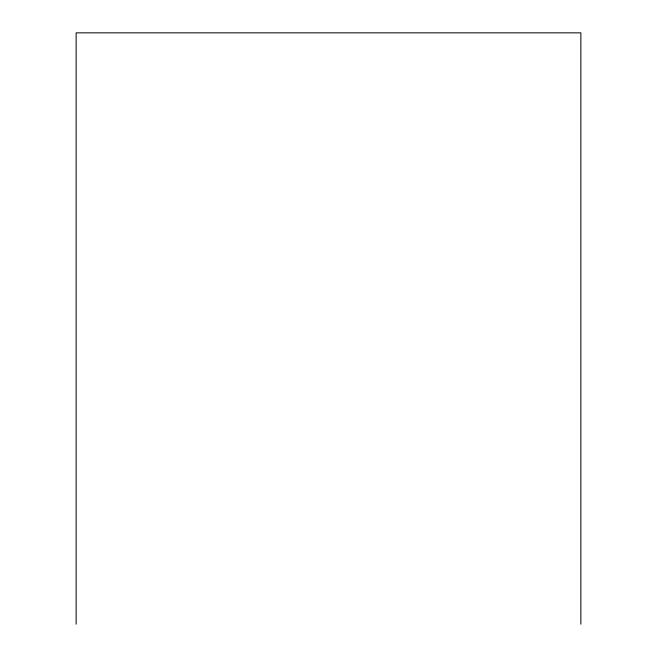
<?xml version="1.0" encoding="UTF-8"?>
<svg xmlns="http://www.w3.org/2000/svg" width="657" height="657" viewBox="0 0 657 657"><rect width="100%" height="100%" fill="white"/><g stroke="black" fill="none" stroke-linecap="round" stroke-linejoin="round"><path stroke-width="0.99" d="M580.862 624.15L580.862 32.85L76.138 32.85L76.138 624.15"/></g></svg>
